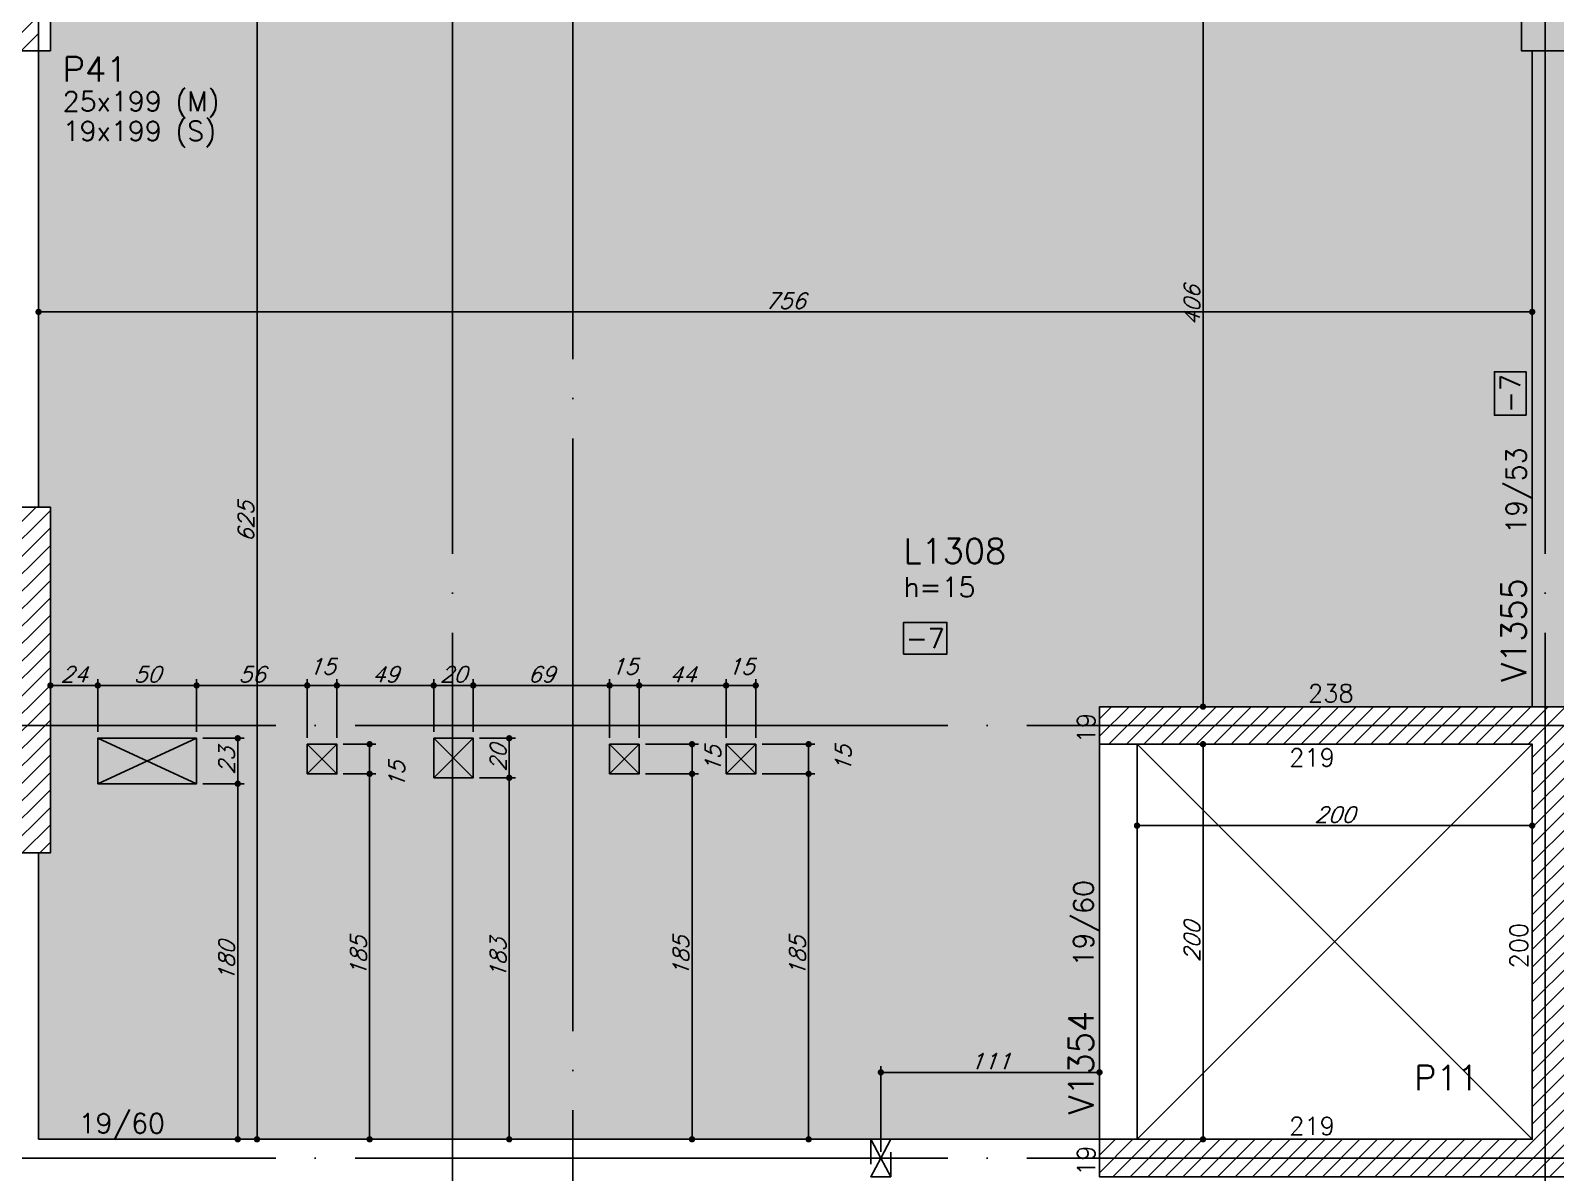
# Model space of a CAD drawing. Extents: x -5051 to 5519, y -2218 to 2282.
# Drawn here: x 1291 to 2063, y 648 to 1226 of the extents above; entities that cross this region are included whole.
import ezdxf
from ezdxf.enums import TextEntityAlignment as Align

# ---------------------------------------------------------------- set-up
doc = ezdxf.new("R2010")
doc.units = 0
doc.header["$LTSCALE"] = 50
doc.header["$MEASUREMENT"] = 0
doc.linetypes.add('EIXO', pattern=[6.8, 6, -0.4, 0, -0.4])
doc.linetypes.add('HIDDEN', pattern=[0.375, 0.25, -0.125])
doc.layers.get('0').update_dxf_attribs({"linetype": 'CONTINUOUS'})
doc.layers.get('DEFPOINTS').update_dxf_attribs({"linetype": 'CONTINUOUS'})
for name, color, linetype in [('F-COTAS', 106, 'CONTINUOUS'), ('F-COTAS-FUROS', 50, 'CONTINUOUS'), ('F-COTAS-FUROS VIGA', 50, 'CONTINUOUS'), ('F-EIXO', 12, 'EIXO'), ('F-FURO-PAREDE', 2, 'HIDDEN'), ('F-LAJES-DIM', 2, 'CONTINUOUS'), ('F-LAJES-NOME', 4, 'CONTINUOUS'), ('F-PILARES-DIM', 172, 'CONTINUOUS'), ('F-PILARES-HACH', 174, 'CONTINUOUS'), ('F-PILARES-M', 170, 'CONTINUOUS'), ('F-PILARES-NOME', 170, 'CONTINUOUS'), ('F-PILARES-S', 170, 'CONTINUOUS'), ('F-PILARES-V', 170, 'CONTINUOUS'), ('F-TEXTO', 6, 'CONTINUOUS'), ('F-VIGAS', 3, 'CONTINUOUS'), ('F-VIGAS-DIM', 2, 'CONTINUOUS'), ('F-VIGAS-NOME', 4, 'CONTINUOUS'), ('F-VÃO', 1, 'CONTINUOUS')]:
    doc.layers.add(name, color=color, linetype=linetype)
doc.layers.add('F-DESNIVEL-10', color=7, linetype='CONTINUOUS', true_color=0xd6a8cc)
doc.styles.add('CP-TEXT-INCL', font='simplex.shx', dxfattribs={"oblique": 20})
doc.styles.add('MCP', font='simplex.shx')
doc.styles.add('ROMANS', font='simplex.shx')
doc.styles.get("Standard").update_dxf_attribs({"font": 'simplex.shx'})
doc.dimstyles.new('CP-COTAS-50', dxfattribs={"dimscale": 0.64, "dimtxt": 12.5, "dimasz": 5, "dimexe": 5, "dimexo": 5, "dimgap": 2.5, "dimtad": 1, "dimdec": 1, "dimdsep": 46, "dimtxsty": 'CP-TEXT-INCL', "dimblk1": 'DOT', "dimblk2": 'DOT', "dimsah": 1, "dimcen": 9, "dimclrd": 256, "dimclre": 256, "dimclrt": 256, "dimadec": 0, "dimazin": 0, "dimtfac": 1, "dimtdec": 1, "dimtmove": 2, "dimatfit": 3, "dimldrblk": 'DOT', "dimfxl": 5, "dimtolj": 1, "dimarcsym": 0})

# ---------------------------------------------------------------- blocks, each defined once
blk = doc.blocks.new('*U3')
at = {"layer": 'F-EIXO'}
blk.add_line((0, 0), (7197, 0), dxfattribs=at)
at = {"layer": 'F-TEXTO', "style": 'ROMANS'}
blk.add_attdef('EIXO', text='', height=17.5, dxfattribs=at).set_placement((-28.2072, 0), align=Align.MIDDLE_CENTER)
blk = doc.blocks.new('*U5')
at = {"layer": 'F-EIXO'}
blk.add_line((0, 0), (0, -2506.87), dxfattribs=at)
at = {"layer": 'F-TEXTO', "style": 'ROMANS'}
blk.add_attdef('EIXO', text='', height=17.5, rotation=360, dxfattribs=at).set_placement((0, 28.21), align=Align.MIDDLE_CENTER)
blk = doc.blocks.new('*U216')
at = {"layer": 'F-EIXO'}
blk.add_line((0, 0), (0, -2395.78), dxfattribs=at)
at = {"layer": 'F-TEXTO', "style": 'ROMANS'}
blk.add_attdef('EIXO', text='', height=17.5, rotation=360, dxfattribs=at).set_placement((0, 28.21), align=Align.MIDDLE_CENTER)
blk = doc.blocks.new('*U217')
at = {"layer": 'F-EIXO'}
blk.add_line((0, 0), (0, -2408.39), dxfattribs=at)
at = {"layer": 'F-TEXTO', "style": 'ROMANS'}
blk.add_attdef('EIXO', text='', height=17.5, rotation=360, dxfattribs=at).set_placement((0, 28.21), align=Align.MIDDLE_CENTER)
blk = doc.blocks.new('_DOT')
at = {"color": 0, "linetype": 'ByBlock'}
blk.add_line((-0.5, 0), (-1, 0), dxfattribs=at)
at = {"color": 0, "linetype": 'ByBlock', "const_width": 0.5}
blk.add_lwpolyline([(-0.25, 0, 1), (0.25, 0, 1)], format="xyb", close=True, dxfattribs=at)
blk = doc.blocks.new('*D38')
at = {"layer": 'DEFPOINTS', "color": 0, "linetype": 'Continuous', "transparency": 16777216}
for p in [(1884.39, 864.5), (1884.39, 864.5), (1884.39, 664.5)]:
    blk.add_point(p, dxfattribs=at)
at = {"layer": 'F-COTAS', "linetype": 'Continuous', "lineweight": -2, "transparency": 16777216}
blk.add_line((1884.39, 667.7), (1884.39, 861.3), dxfattribs=at)
at = {"layer": 'F-COTAS', "linetype": 'Continuous', "lineweight": -2, "transparency": 16777216, "xscale": 3.2, "yscale": 3.2, "zscale": 3.2}
for p, rotation in [((1884.39, 864.5), 90), ((1884.39, 664.5), 270)]:
    blk.add_blockref('_DOT', p, dxfattribs=dict(at, rotation=rotation))
at = {"layer": 'F-COTAS', "linetype": 'Continuous', "transparency": 16777216, "insert": (1878.79, 764.5), "char_height": 8, "attachment_point": 5, "rotation": 90, "style": 'CP-TEXT-INCL'}
blk.add_mtext('\\A1;200', dxfattribs=at)
blk = doc.blocks.new('*D39')
at = {"layer": 'DEFPOINTS', "color": 0, "linetype": 'Continuous', "transparency": 16777216}
for p in [(1884.39, 1289.5), (1884.39, 1289.5), (1884.39, 883.5)]:
    blk.add_point(p, dxfattribs=at)
at = {"layer": 'F-COTAS', "linetype": 'Continuous', "lineweight": -2, "transparency": 16777216}
blk.add_line((1884.39, 886.7), (1884.39, 1286.3), dxfattribs=at)
at = {"layer": 'F-COTAS', "linetype": 'Continuous', "lineweight": -2, "transparency": 16777216, "xscale": 3.2, "yscale": 3.2, "zscale": 3.2}
for p, rotation in [((1884.39, 1289.5), 90), ((1884.39, 883.5), 270)]:
    blk.add_blockref('_DOT', p, dxfattribs=dict(at, rotation=rotation))
at = {"layer": 'F-COTAS', "linetype": 'Continuous', "transparency": 16777216, "insert": (1878.79, 1086.5), "char_height": 8, "attachment_point": 5, "rotation": 90, "style": 'CP-TEXT-INCL'}
blk.add_mtext('\\A1;406', dxfattribs=at)
blk = doc.blocks.new('*D49')
at = {"layer": 'DEFPOINTS', "color": 0, "linetype": 'Continuous', "transparency": 16777216}
for p in [(1405.59, 1289.5), (1405.59, 1289.5), (1405.59, 664.5)]:
    blk.add_point(p, dxfattribs=at)
at = {"layer": 'F-COTAS', "linetype": 'Continuous', "lineweight": -2, "transparency": 16777216}
blk.add_line((1405.59, 667.7), (1405.59, 1286.3), dxfattribs=at)
at = {"layer": 'F-COTAS', "linetype": 'Continuous', "lineweight": -2, "transparency": 16777216, "xscale": 3.2, "yscale": 3.2, "zscale": 3.2}
for p, rotation in [((1405.59, 1289.5), 90), ((1405.59, 664.5), 270)]:
    blk.add_blockref('_DOT', p, dxfattribs=dict(at, rotation=rotation))
at = {"layer": 'F-COTAS', "linetype": 'Continuous', "transparency": 16777216, "insert": (1399.99, 977), "char_height": 8, "attachment_point": 5, "rotation": 90, "style": 'CP-TEXT-INCL'}
blk.add_mtext('\\A1;625', dxfattribs=at)
blk = doc.blocks.new('*D156')
at = {"layer": 'DEFPOINTS', "color": 0, "linetype": 'Continuous', "transparency": 16777216}
for p in [(1295, 1083.32), (2051, 1083.32), (2051, 1083.32)]:
    blk.add_point(p, dxfattribs=at)
at = {"layer": 'F-COTAS', "linetype": 'Continuous', "lineweight": -2, "transparency": 16777216}
blk.add_line((1298.2, 1083.32), (2047.8, 1083.32), dxfattribs=at)
at = {"layer": 'F-COTAS', "linetype": 'Continuous', "lineweight": -2, "transparency": 16777216, "xscale": 3.2, "yscale": 3.2, "zscale": 3.2, "rotation": 180}
blk.add_blockref('_DOT', (1295, 1083.32), dxfattribs=at)
at = {"layer": 'F-COTAS', "linetype": 'Continuous', "lineweight": -2, "transparency": 16777216, "xscale": 3.2, "yscale": 3.2, "zscale": 3.2}
blk.add_blockref('_DOT', (2051, 1083.32), dxfattribs=at)
at = {"layer": 'F-COTAS', "linetype": 'Continuous', "transparency": 16777216, "insert": (1673, 1088.92), "char_height": 8, "attachment_point": 5, "style": 'CP-TEXT-INCL'}
blk.add_mtext('\\A1;756', dxfattribs=at)
blk = doc.blocks.new('*U10')
at = {"layer": 'F-LAJES-DIM', "color": 1}
blk.add_lwpolyline([(0, 0), (22, 0), (22, 16), (0, 16)], close=True, dxfattribs=at)
at = {"layer": 'F-LAJES-DIM', "style": 'MCP'}
blk.add_attdef('DIM', text='', height=10, dxfattribs=at).set_placement((11, 8), align=Align.MIDDLE_CENTER)
blk = doc.blocks.new('*U13')
at = {"layer": 'F-VIGAS-DIM', "color": 1}
blk.add_lwpolyline([(0, 0), (22, 0), (22, 16), (0, 16)], close=True, dxfattribs=at)
at = {"layer": 'F-VIGAS-DIM', "style": 'MCP'}
blk.add_attdef('DIM', text='', height=10, dxfattribs=at).set_placement((11, 8), align=Align.MIDDLE_CENTER)
blk = doc.blocks.new('*U289')
at = {"layer": 'F-VÃO'}
for p, q in [((0, 0), (50, 23)), ((0, 23), (50, 0))]:
    blk.add_line(p, q, dxfattribs=at)
at = {"layer": 'F-VÃO', "color": 3}
blk.add_lwpolyline([(0, 0), (50, 0), (50, 23), (0, 23)], close=True, dxfattribs=at)
blk = doc.blocks.new('*U292')
at = {"layer": 'F-VÃO'}
for p, q in [((0, 0), (20, 20)), ((0, 20), (20, 0))]:
    blk.add_line(p, q, dxfattribs=at)
at = {"layer": 'F-VÃO', "color": 3}
blk.add_lwpolyline([(0, 0), (20, 0), (20, 20), (0, 20)], close=True, dxfattribs=at)
blk = doc.blocks.new('*U295')
at = {"layer": 'F-VÃO'}
for p, q in [((0, 0), (15, 15)), ((0, 15), (15, 0))]:
    blk.add_line(p, q, dxfattribs=at)
at = {"layer": 'F-VÃO', "color": 3}
blk.add_lwpolyline([(0, 0), (15, 0), (15, 15), (0, 15)], close=True, dxfattribs=at)
blk = doc.blocks.new('*D333')
at = {"layer": 'DEFPOINTS', "color": 0, "linetype": 'Continuous', "transparency": 16777216}
for p in [(1851, 823.28), (2051, 823.28), (2051, 823.28)]:
    blk.add_point(p, dxfattribs=at)
at = {"layer": 'F-COTAS', "linetype": 'Continuous', "lineweight": -2, "transparency": 16777216}
blk.add_line((1854.2, 823.28), (2047.8, 823.28), dxfattribs=at)
at = {"layer": 'F-COTAS', "linetype": 'Continuous', "lineweight": -2, "transparency": 16777216, "xscale": 3.2, "yscale": 3.2, "zscale": 3.2, "rotation": 180}
blk.add_blockref('_DOT', (1851, 823.28), dxfattribs=at)
at = {"layer": 'F-COTAS', "linetype": 'Continuous', "lineweight": -2, "transparency": 16777216, "xscale": 3.2, "yscale": 3.2, "zscale": 3.2}
blk.add_blockref('_DOT', (2051, 823.28), dxfattribs=at)
at = {"layer": 'F-COTAS', "linetype": 'Continuous', "transparency": 16777216, "insert": (1951, 828.88), "char_height": 8, "attachment_point": 5, "style": 'CP-TEXT-INCL'}
blk.add_mtext('\\A1;200', dxfattribs=at)
blk = doc.blocks.new('*D334')
at = {"layer": 'DEFPOINTS', "color": 0, "linetype": 'Continuous', "transparency": 16777216}
for p in [(1658, 849.5), (1666.5, 664.5), (1684.77, 664.5)]:
    blk.add_point(p, dxfattribs=at)
at = {"layer": 'F-COTAS-FUROS', "linetype": 'Continuous', "lineweight": -2, "transparency": 16777216}
for p, q in [((1661.2, 849.5), (1687.97, 849.5)), ((1684.77, 846.3), (1684.77, 667.7)), ((1669.7, 664.5), (1687.97, 664.5))]:
    blk.add_line(p, q, dxfattribs=at)
at = {"layer": 'F-COTAS-FUROS', "linetype": 'Continuous', "lineweight": -2, "transparency": 16777216, "xscale": 3.2, "yscale": 3.2, "zscale": 3.2}
for p, rotation in [((1684.77, 849.5), 90), ((1684.77, 664.5), 270)]:
    blk.add_blockref('_DOT', p, dxfattribs=dict(at, rotation=rotation))
at = {"layer": 'F-COTAS-FUROS', "linetype": 'Continuous', "transparency": 16777216, "insert": (1679.17, 757), "char_height": 8, "attachment_point": 5, "rotation": 90, "style": 'CP-TEXT-INCL'}
blk.add_mtext('\\A1;185', dxfattribs=at)
blk = doc.blocks.new('*D335')
at = {"layer": 'DEFPOINTS', "color": 0, "linetype": 'Continuous', "transparency": 16777216}
for p in [(1658, 864.5), (1684.77, 864.5), (1658, 849.5)]:
    blk.add_point(p, dxfattribs=at)
at = {"layer": 'F-COTAS-FUROS', "linetype": 'Continuous', "lineweight": -2, "transparency": 16777216}
for p, q in [((1661.2, 864.5), (1687.97, 864.5)), ((1684.77, 852.7), (1684.77, 861.3)), ((1661.2, 849.5), (1687.97, 849.5))]:
    blk.add_line(p, q, dxfattribs=at)
at = {"layer": 'F-COTAS-FUROS', "linetype": 'Continuous', "lineweight": -2, "transparency": 16777216, "xscale": 3.2, "yscale": 3.2, "zscale": 3.2}
for p, rotation in [((1684.77, 864.5), 90), ((1684.77, 849.5), 270)]:
    blk.add_blockref('_DOT', p, dxfattribs=dict(at, rotation=rotation))
at = {"layer": 'F-COTAS-FUROS', "linetype": 'Continuous', "transparency": 16777216, "insert": (1702.37, 857), "char_height": 8, "attachment_point": 5, "rotation": 90, "style": 'CP-TEXT-INCL'}
blk.add_mtext('\\A1;15', dxfattribs=at)
blk = doc.blocks.new('*D336')
at = {"layer": 'DEFPOINTS', "color": 0, "linetype": 'Continuous', "transparency": 16777216}
for p in [(1599, 849.5), (1607.5, 664.5), (1625.77, 664.5)]:
    blk.add_point(p, dxfattribs=at)
at = {"layer": 'F-COTAS-FUROS', "linetype": 'Continuous', "lineweight": -2, "transparency": 16777216}
for p, q in [((1602.2, 849.5), (1628.97, 849.5)), ((1625.77, 846.3), (1625.77, 667.7)), ((1610.7, 664.5), (1628.97, 664.5))]:
    blk.add_line(p, q, dxfattribs=at)
at = {"layer": 'F-COTAS-FUROS', "linetype": 'Continuous', "lineweight": -2, "transparency": 16777216, "xscale": 3.2, "yscale": 3.2, "zscale": 3.2}
for p, rotation in [((1625.77, 849.5), 90), ((1625.77, 664.5), 270)]:
    blk.add_blockref('_DOT', p, dxfattribs=dict(at, rotation=rotation))
at = {"layer": 'F-COTAS-FUROS', "linetype": 'Continuous', "transparency": 16777216, "insert": (1620.17, 757), "char_height": 8, "attachment_point": 5, "rotation": 90, "style": 'CP-TEXT-INCL'}
blk.add_mtext('\\A1;185', dxfattribs=at)
blk = doc.blocks.new('*D337')
at = {"layer": 'DEFPOINTS', "color": 0, "linetype": 'Continuous', "transparency": 16777216}
for p in [(1599, 864.5), (1625.77, 864.5), (1599, 849.5)]:
    blk.add_point(p, dxfattribs=at)
at = {"layer": 'F-COTAS-FUROS', "linetype": 'Continuous', "lineweight": -2, "transparency": 16777216}
for p, q in [((1602.2, 864.5), (1628.97, 864.5)), ((1625.77, 852.7), (1625.77, 861.3)), ((1602.2, 849.5), (1628.97, 849.5))]:
    blk.add_line(p, q, dxfattribs=at)
at = {"layer": 'F-COTAS-FUROS', "linetype": 'Continuous', "lineweight": -2, "transparency": 16777216, "xscale": 3.2, "yscale": 3.2, "zscale": 3.2}
for p, rotation in [((1625.77, 864.5), 90), ((1625.77, 849.5), 270)]:
    blk.add_blockref('_DOT', p, dxfattribs=dict(at, rotation=rotation))
at = {"layer": 'F-COTAS-FUROS', "linetype": 'Continuous', "transparency": 16777216, "insert": (1636.42, 856.79), "char_height": 8, "attachment_point": 5, "rotation": 90, "style": 'CP-TEXT-INCL'}
blk.add_mtext('\\A1;15', dxfattribs=at)
blk = doc.blocks.new('*D338')
at = {"layer": 'DEFPOINTS', "color": 0, "linetype": 'Continuous', "transparency": 16777216}
for p in [(1515, 867.5), (1515, 847.5), (1533.23, 847.5)]:
    blk.add_point(p, dxfattribs=at)
at = {"layer": 'F-COTAS-FUROS', "linetype": 'Continuous', "lineweight": -2, "transparency": 16777216}
for p, q in [((1518.2, 867.5), (1536.43, 867.5)), ((1533.23, 864.3), (1533.23, 850.7)), ((1518.2, 847.5), (1536.43, 847.5))]:
    blk.add_line(p, q, dxfattribs=at)
at = {"layer": 'F-COTAS-FUROS', "linetype": 'Continuous', "lineweight": -2, "transparency": 16777216, "xscale": 3.2, "yscale": 3.2, "zscale": 3.2}
for p, rotation in [((1533.23, 867.5), 90), ((1533.23, 847.5), 270)]:
    blk.add_blockref('_DOT', p, dxfattribs=dict(at, rotation=rotation))
at = {"layer": 'F-COTAS-FUROS', "linetype": 'Continuous', "transparency": 16777216, "insert": (1527.63, 857.5), "char_height": 8, "attachment_point": 5, "rotation": 90, "style": 'CP-TEXT-INCL'}
blk.add_mtext('\\A1;20', dxfattribs=at)
blk = doc.blocks.new('*D339')
at = {"layer": 'DEFPOINTS', "color": 0, "linetype": 'Continuous', "transparency": 16777216}
for p in [(1515, 847.5), (1515, 664.5), (1533.23, 664.5)]:
    blk.add_point(p, dxfattribs=at)
at = {"layer": 'F-COTAS-FUROS', "linetype": 'Continuous', "lineweight": -2, "transparency": 16777216}
for p, q in [((1518.2, 847.5), (1536.43, 847.5)), ((1533.23, 844.3), (1533.23, 667.7)), ((1518.2, 664.5), (1536.43, 664.5))]:
    blk.add_line(p, q, dxfattribs=at)
at = {"layer": 'F-COTAS-FUROS', "linetype": 'Continuous', "lineweight": -2, "transparency": 16777216, "xscale": 3.2, "yscale": 3.2, "zscale": 3.2}
for p, rotation in [((1533.23, 847.5), 90), ((1533.23, 664.5), 270)]:
    blk.add_blockref('_DOT', p, dxfattribs=dict(at, rotation=rotation))
at = {"layer": 'F-COTAS-FUROS', "linetype": 'Continuous', "transparency": 16777216, "insert": (1527.63, 756), "char_height": 8, "attachment_point": 5, "rotation": 90, "style": 'CP-TEXT-INCL'}
blk.add_mtext('\\A1;183', dxfattribs=at)
blk = doc.blocks.new('*D340')
at = {"layer": 'DEFPOINTS', "color": 0, "linetype": 'Continuous', "transparency": 16777216}
for p in [(1446, 864.5), (1446, 849.5), (1462.57, 849.5)]:
    blk.add_point(p, dxfattribs=at)
at = {"layer": 'F-COTAS-FUROS', "linetype": 'Continuous', "lineweight": -2, "transparency": 16777216}
for p, q in [((1449.2, 864.5), (1465.77, 864.5)), ((1462.57, 861.3), (1462.57, 852.7)), ((1449.2, 849.5), (1465.77, 849.5))]:
    blk.add_line(p, q, dxfattribs=at)
at = {"layer": 'F-COTAS-FUROS', "linetype": 'Continuous', "lineweight": -2, "transparency": 16777216, "xscale": 3.2, "yscale": 3.2, "zscale": 3.2}
for p, rotation in [((1462.57, 864.5), 90), ((1462.57, 849.5), 270)]:
    blk.add_blockref('_DOT', p, dxfattribs=dict(at, rotation=rotation))
at = {"layer": 'F-COTAS-FUROS', "linetype": 'Continuous', "transparency": 16777216, "insert": (1476.33, 848.92), "char_height": 8, "attachment_point": 5, "rotation": 90, "style": 'CP-TEXT-INCL'}
blk.add_mtext('\\A1;15', dxfattribs=at)
blk = doc.blocks.new('*D341')
at = {"layer": 'DEFPOINTS', "color": 0, "linetype": 'Continuous', "transparency": 16777216}
for p in [(1446, 849.5), (1446, 664.5), (1462.57, 664.5)]:
    blk.add_point(p, dxfattribs=at)
at = {"layer": 'F-COTAS-FUROS', "linetype": 'Continuous', "lineweight": -2, "transparency": 16777216}
for p, q in [((1449.2, 849.5), (1465.77, 849.5)), ((1462.57, 846.3), (1462.57, 667.7)), ((1449.2, 664.5), (1465.77, 664.5))]:
    blk.add_line(p, q, dxfattribs=at)
at = {"layer": 'F-COTAS-FUROS', "linetype": 'Continuous', "lineweight": -2, "transparency": 16777216, "xscale": 3.2, "yscale": 3.2, "zscale": 3.2}
for p, rotation in [((1462.57, 849.5), 90), ((1462.57, 664.5), 270)]:
    blk.add_blockref('_DOT', p, dxfattribs=dict(at, rotation=rotation))
at = {"layer": 'F-COTAS-FUROS', "linetype": 'Continuous', "transparency": 16777216, "insert": (1456.97, 757), "char_height": 8, "attachment_point": 5, "rotation": 90, "style": 'CP-TEXT-INCL'}
blk.add_mtext('\\A1;185', dxfattribs=at)
blk = doc.blocks.new('*D342')
at = {"layer": 'DEFPOINTS', "color": 0, "linetype": 'Continuous', "transparency": 16777216}
for p in [(1375, 867.5), (1375, 844.5), (1395.84, 844.5)]:
    blk.add_point(p, dxfattribs=at)
at = {"layer": 'F-COTAS-FUROS', "linetype": 'Continuous', "lineweight": -2, "transparency": 16777216}
for p, q in [((1378.2, 867.5), (1399.04, 867.5)), ((1395.84, 864.3), (1395.84, 847.7)), ((1378.2, 844.5), (1399.04, 844.5))]:
    blk.add_line(p, q, dxfattribs=at)
at = {"layer": 'F-COTAS-FUROS', "linetype": 'Continuous', "lineweight": -2, "transparency": 16777216, "xscale": 3.2, "yscale": 3.2, "zscale": 3.2}
for p, rotation in [((1395.84, 867.5), 90), ((1395.84, 844.5), 270)]:
    blk.add_blockref('_DOT', p, dxfattribs=dict(at, rotation=rotation))
at = {"layer": 'F-COTAS-FUROS', "linetype": 'Continuous', "transparency": 16777216, "insert": (1390.24, 856), "char_height": 8, "attachment_point": 5, "rotation": 90, "style": 'CP-TEXT-INCL'}
blk.add_mtext('\\A1;23', dxfattribs=at)
blk = doc.blocks.new('*D343')
at = {"layer": 'DEFPOINTS', "color": 0, "linetype": 'Continuous', "transparency": 16777216}
for p in [(1375, 844.5), (1375, 664.5), (1395.84, 664.5)]:
    blk.add_point(p, dxfattribs=at)
at = {"layer": 'F-COTAS-FUROS', "linetype": 'Continuous', "lineweight": -2, "transparency": 16777216}
for p, q in [((1378.2, 844.5), (1399.04, 844.5)), ((1395.84, 841.3), (1395.84, 667.7)), ((1378.2, 664.5), (1399.04, 664.5))]:
    blk.add_line(p, q, dxfattribs=at)
at = {"layer": 'F-COTAS-FUROS', "linetype": 'Continuous', "lineweight": -2, "transparency": 16777216, "xscale": 3.2, "yscale": 3.2, "zscale": 3.2}
for p, rotation in [((1395.84, 844.5), 90), ((1395.84, 664.5), 270)]:
    blk.add_blockref('_DOT', p, dxfattribs=dict(at, rotation=rotation))
at = {"layer": 'F-COTAS-FUROS', "linetype": 'Continuous', "transparency": 16777216, "insert": (1390.24, 754.5), "char_height": 8, "attachment_point": 5, "rotation": 90, "style": 'CP-TEXT-INCL'}
blk.add_mtext('\\A1;180', dxfattribs=at)
blk = doc.blocks.new('*D344')
at = {"layer": 'DEFPOINTS', "color": 0, "linetype": 'Continuous', "transparency": 16777216}
for p in [(1325, 894.23), (1301, 878.68), (1325, 867.5)]:
    blk.add_point(p, dxfattribs=at)
at = {"layer": 'F-COTAS-FUROS', "linetype": 'Continuous', "lineweight": -2, "transparency": 16777216}
for p, q in [((1301, 881.88), (1301, 897.43)), ((1325, 870.7), (1325, 897.43)), ((1304.2, 894.23), (1321.8, 894.23))]:
    blk.add_line(p, q, dxfattribs=at)
at = {"layer": 'F-COTAS-FUROS', "linetype": 'Continuous', "lineweight": -2, "transparency": 16777216, "xscale": 3.2, "yscale": 3.2, "zscale": 3.2, "rotation": 180}
blk.add_blockref('_DOT', (1301, 894.23), dxfattribs=at)
at = {"layer": 'F-COTAS-FUROS', "linetype": 'Continuous', "lineweight": -2, "transparency": 16777216, "xscale": 3.2, "yscale": 3.2, "zscale": 3.2}
blk.add_blockref('_DOT', (1325, 894.23), dxfattribs=at)
at = {"layer": 'F-COTAS-FUROS', "linetype": 'Continuous', "transparency": 16777216, "insert": (1313, 899.83), "char_height": 8, "attachment_point": 5, "style": 'CP-TEXT-INCL'}
blk.add_mtext('\\A1;24', dxfattribs=at)
blk = doc.blocks.new('*D345')
at = {"layer": 'DEFPOINTS', "color": 0, "linetype": 'Continuous', "transparency": 16777216}
for p in [(1375, 894.23), (1325, 867.5), (1375, 867.5)]:
    blk.add_point(p, dxfattribs=at)
at = {"layer": 'F-COTAS-FUROS', "linetype": 'Continuous', "lineweight": -2, "transparency": 16777216}
for p, q in [((1325, 870.7), (1325, 897.43)), ((1375, 870.7), (1375, 897.43)), ((1328.2, 894.23), (1371.8, 894.23))]:
    blk.add_line(p, q, dxfattribs=at)
at = {"layer": 'F-COTAS-FUROS', "linetype": 'Continuous', "lineweight": -2, "transparency": 16777216, "xscale": 3.2, "yscale": 3.2, "zscale": 3.2, "rotation": 180}
blk.add_blockref('_DOT', (1325, 894.23), dxfattribs=at)
at = {"layer": 'F-COTAS-FUROS', "linetype": 'Continuous', "lineweight": -2, "transparency": 16777216, "xscale": 3.2, "yscale": 3.2, "zscale": 3.2}
blk.add_blockref('_DOT', (1375, 894.23), dxfattribs=at)
at = {"layer": 'F-COTAS-FUROS', "linetype": 'Continuous', "transparency": 16777216, "insert": (1350, 899.83), "char_height": 8, "attachment_point": 5, "style": 'CP-TEXT-INCL'}
blk.add_mtext('\\A1;50', dxfattribs=at)
blk = doc.blocks.new('*D346')
at = {"layer": 'DEFPOINTS', "color": 0, "linetype": 'Continuous', "transparency": 16777216}
for p in [(1431, 894.23), (1375, 867.5), (1431, 864.5)]:
    blk.add_point(p, dxfattribs=at)
at = {"layer": 'F-COTAS-FUROS', "linetype": 'Continuous', "lineweight": -2, "transparency": 16777216}
for p, q in [((1375, 870.7), (1375, 897.43)), ((1431, 867.7), (1431, 897.43)), ((1378.2, 894.23), (1427.8, 894.23))]:
    blk.add_line(p, q, dxfattribs=at)
at = {"layer": 'F-COTAS-FUROS', "linetype": 'Continuous', "lineweight": -2, "transparency": 16777216, "xscale": 3.2, "yscale": 3.2, "zscale": 3.2, "rotation": 180}
blk.add_blockref('_DOT', (1375, 894.23), dxfattribs=at)
at = {"layer": 'F-COTAS-FUROS', "linetype": 'Continuous', "lineweight": -2, "transparency": 16777216, "xscale": 3.2, "yscale": 3.2, "zscale": 3.2}
blk.add_blockref('_DOT', (1431, 894.23), dxfattribs=at)
at = {"layer": 'F-COTAS-FUROS', "linetype": 'Continuous', "transparency": 16777216, "insert": (1403, 899.83), "char_height": 8, "attachment_point": 5, "style": 'CP-TEXT-INCL'}
blk.add_mtext('\\A1;56', dxfattribs=at)
blk = doc.blocks.new('*D347')
at = {"layer": 'DEFPOINTS', "color": 0, "linetype": 'Continuous', "transparency": 16777216}
for p in [(1446, 894.23), (1431, 864.5), (1446, 864.5)]:
    blk.add_point(p, dxfattribs=at)
at = {"layer": 'F-COTAS-FUROS', "linetype": 'Continuous', "lineweight": -2, "transparency": 16777216}
for p, q in [((1431, 867.7), (1431, 897.43)), ((1446, 867.7), (1446, 897.43)), ((1434.2, 894.23), (1442.8, 894.23))]:
    blk.add_line(p, q, dxfattribs=at)
at = {"layer": 'F-COTAS-FUROS', "linetype": 'Continuous', "lineweight": -2, "transparency": 16777216, "xscale": 3.2, "yscale": 3.2, "zscale": 3.2, "rotation": 180}
blk.add_blockref('_DOT', (1431, 894.23), dxfattribs=at)
at = {"layer": 'F-COTAS-FUROS', "linetype": 'Continuous', "lineweight": -2, "transparency": 16777216, "xscale": 3.2, "yscale": 3.2, "zscale": 3.2}
blk.add_blockref('_DOT', (1446, 894.23), dxfattribs=at)
at = {"layer": 'F-COTAS-FUROS', "linetype": 'Continuous', "transparency": 16777216, "insert": (1438.5, 903.83), "char_height": 8, "attachment_point": 5, "style": 'CP-TEXT-INCL'}
blk.add_mtext('\\A1;15', dxfattribs=at)
blk = doc.blocks.new('*D348')
at = {"layer": 'DEFPOINTS', "color": 0, "linetype": 'Continuous', "transparency": 16777216}
for p in [(1495, 894.23), (1446, 864.5), (1495, 867.5)]:
    blk.add_point(p, dxfattribs=at)
at = {"layer": 'F-COTAS-FUROS', "linetype": 'Continuous', "lineweight": -2, "transparency": 16777216}
for p, q in [((1446, 867.7), (1446, 897.43)), ((1495, 870.7), (1495, 897.43)), ((1449.2, 894.23), (1491.8, 894.23))]:
    blk.add_line(p, q, dxfattribs=at)
at = {"layer": 'F-COTAS-FUROS', "linetype": 'Continuous', "lineweight": -2, "transparency": 16777216, "xscale": 3.2, "yscale": 3.2, "zscale": 3.2, "rotation": 180}
blk.add_blockref('_DOT', (1446, 894.23), dxfattribs=at)
at = {"layer": 'F-COTAS-FUROS', "linetype": 'Continuous', "lineweight": -2, "transparency": 16777216, "xscale": 3.2, "yscale": 3.2, "zscale": 3.2}
blk.add_blockref('_DOT', (1495, 894.23), dxfattribs=at)
at = {"layer": 'F-COTAS-FUROS', "linetype": 'Continuous', "transparency": 16777216, "insert": (1470.5, 899.83), "char_height": 8, "attachment_point": 5, "style": 'CP-TEXT-INCL'}
blk.add_mtext('\\A1;49', dxfattribs=at)
blk = doc.blocks.new('*D349')
at = {"layer": 'DEFPOINTS', "color": 0, "linetype": 'Continuous', "transparency": 16777216}
for p in [(1515, 894.23), (1495, 867.5), (1515, 867.5)]:
    blk.add_point(p, dxfattribs=at)
at = {"layer": 'F-COTAS-FUROS', "linetype": 'Continuous', "lineweight": -2, "transparency": 16777216}
for p, q in [((1495, 870.7), (1495, 897.43)), ((1515, 870.7), (1515, 897.43)), ((1498.2, 894.23), (1511.8, 894.23))]:
    blk.add_line(p, q, dxfattribs=at)
at = {"layer": 'F-COTAS-FUROS', "linetype": 'Continuous', "lineweight": -2, "transparency": 16777216, "xscale": 3.2, "yscale": 3.2, "zscale": 3.2, "rotation": 180}
blk.add_blockref('_DOT', (1495, 894.23), dxfattribs=at)
at = {"layer": 'F-COTAS-FUROS', "linetype": 'Continuous', "lineweight": -2, "transparency": 16777216, "xscale": 3.2, "yscale": 3.2, "zscale": 3.2}
blk.add_blockref('_DOT', (1515, 894.23), dxfattribs=at)
at = {"layer": 'F-COTAS-FUROS', "linetype": 'Continuous', "transparency": 16777216, "insert": (1505, 899.83), "char_height": 8, "attachment_point": 5, "style": 'CP-TEXT-INCL'}
blk.add_mtext('\\A1;20', dxfattribs=at)
blk = doc.blocks.new('*D350')
at = {"layer": 'DEFPOINTS', "color": 0, "linetype": 'Continuous', "transparency": 16777216}
for p in [(1584, 894.23), (1515, 867.5), (1584, 864.5)]:
    blk.add_point(p, dxfattribs=at)
at = {"layer": 'F-COTAS-FUROS', "linetype": 'Continuous', "lineweight": -2, "transparency": 16777216}
for p, q in [((1515, 870.7), (1515, 897.43)), ((1584, 867.7), (1584, 897.43)), ((1518.2, 894.23), (1580.8, 894.23))]:
    blk.add_line(p, q, dxfattribs=at)
at = {"layer": 'F-COTAS-FUROS', "linetype": 'Continuous', "lineweight": -2, "transparency": 16777216, "xscale": 3.2, "yscale": 3.2, "zscale": 3.2, "rotation": 180}
blk.add_blockref('_DOT', (1515, 894.23), dxfattribs=at)
at = {"layer": 'F-COTAS-FUROS', "linetype": 'Continuous', "lineweight": -2, "transparency": 16777216, "xscale": 3.2, "yscale": 3.2, "zscale": 3.2}
blk.add_blockref('_DOT', (1584, 894.23), dxfattribs=at)
at = {"layer": 'F-COTAS-FUROS', "linetype": 'Continuous', "transparency": 16777216, "insert": (1549.5, 899.83), "char_height": 8, "attachment_point": 5, "style": 'CP-TEXT-INCL'}
blk.add_mtext('\\A1;69', dxfattribs=at)
blk = doc.blocks.new('*D351')
at = {"layer": 'DEFPOINTS', "color": 0, "linetype": 'Continuous', "transparency": 16777216}
for p in [(1599, 894.23), (1584, 864.5), (1599, 864.5)]:
    blk.add_point(p, dxfattribs=at)
at = {"layer": 'F-COTAS-FUROS', "linetype": 'Continuous', "lineweight": -2, "transparency": 16777216}
for p, q in [((1584, 867.7), (1584, 897.43)), ((1599, 867.7), (1599, 897.43)), ((1587.2, 894.23), (1595.8, 894.23))]:
    blk.add_line(p, q, dxfattribs=at)
at = {"layer": 'F-COTAS-FUROS', "linetype": 'Continuous', "lineweight": -2, "transparency": 16777216, "xscale": 3.2, "yscale": 3.2, "zscale": 3.2, "rotation": 180}
blk.add_blockref('_DOT', (1584, 894.23), dxfattribs=at)
at = {"layer": 'F-COTAS-FUROS', "linetype": 'Continuous', "lineweight": -2, "transparency": 16777216, "xscale": 3.2, "yscale": 3.2, "zscale": 3.2}
blk.add_blockref('_DOT', (1599, 894.23), dxfattribs=at)
at = {"layer": 'F-COTAS-FUROS', "linetype": 'Continuous', "transparency": 16777216, "insert": (1591.5, 903.83), "char_height": 8, "attachment_point": 5, "style": 'CP-TEXT-INCL'}
blk.add_mtext('\\A1;15', dxfattribs=at)
blk = doc.blocks.new('*D352')
at = {"layer": 'DEFPOINTS', "color": 0, "linetype": 'Continuous', "transparency": 16777216}
for p in [(1643, 894.23), (1599, 864.5), (1643, 864.5)]:
    blk.add_point(p, dxfattribs=at)
at = {"layer": 'F-COTAS-FUROS', "linetype": 'Continuous', "lineweight": -2, "transparency": 16777216}
for p, q in [((1599, 867.7), (1599, 897.43)), ((1643, 867.7), (1643, 897.43)), ((1602.2, 894.23), (1639.8, 894.23))]:
    blk.add_line(p, q, dxfattribs=at)
at = {"layer": 'F-COTAS-FUROS', "linetype": 'Continuous', "lineweight": -2, "transparency": 16777216, "xscale": 3.2, "yscale": 3.2, "zscale": 3.2, "rotation": 180}
blk.add_blockref('_DOT', (1599, 894.23), dxfattribs=at)
at = {"layer": 'F-COTAS-FUROS', "linetype": 'Continuous', "lineweight": -2, "transparency": 16777216, "xscale": 3.2, "yscale": 3.2, "zscale": 3.2}
blk.add_blockref('_DOT', (1643, 894.23), dxfattribs=at)
at = {"layer": 'F-COTAS-FUROS', "linetype": 'Continuous', "transparency": 16777216, "insert": (1621, 899.83), "char_height": 8, "attachment_point": 5, "style": 'CP-TEXT-INCL'}
blk.add_mtext('\\A1;44', dxfattribs=at)
blk = doc.blocks.new('*D353')
at = {"layer": 'DEFPOINTS', "color": 0, "linetype": 'Continuous', "transparency": 16777216}
for p in [(1658, 894.23), (1643, 864.5), (1658, 864.5)]:
    blk.add_point(p, dxfattribs=at)
at = {"layer": 'F-COTAS-FUROS', "linetype": 'Continuous', "lineweight": -2, "transparency": 16777216}
for p, q in [((1643, 867.7), (1643, 897.43)), ((1658, 867.7), (1658, 897.43)), ((1646.2, 894.23), (1654.8, 894.23))]:
    blk.add_line(p, q, dxfattribs=at)
at = {"layer": 'F-COTAS-FUROS', "linetype": 'Continuous', "lineweight": -2, "transparency": 16777216, "xscale": 3.2, "yscale": 3.2, "zscale": 3.2, "rotation": 180}
blk.add_blockref('_DOT', (1643, 894.23), dxfattribs=at)
at = {"layer": 'F-COTAS-FUROS', "linetype": 'Continuous', "lineweight": -2, "transparency": 16777216, "xscale": 3.2, "yscale": 3.2, "zscale": 3.2}
blk.add_blockref('_DOT', (1658, 894.23), dxfattribs=at)
at = {"layer": 'F-COTAS-FUROS', "linetype": 'Continuous', "transparency": 16777216, "insert": (1650.5, 903.83), "char_height": 8, "attachment_point": 5, "style": 'CP-TEXT-INCL'}
blk.add_mtext('\\A1;15', dxfattribs=at)
blk = doc.blocks.new('*D400')
at = {"layer": 'DEFPOINTS', "color": 0, "linetype": 'Continuous', "transparency": 16777216}
for p in [(1832, 698.76), (1832, 698.4), (1721.33, 655)]:
    blk.add_point(p, dxfattribs=at)
at = {"layer": 'F-COTAS-FUROS VIGA', "linetype": 'Continuous', "lineweight": -2, "transparency": 16777216}
for p, q in [((1721.33, 658.2), (1721.33, 701.6)), ((1724.53, 698.4), (1828.8, 698.4)), ((1832, 695.56), (1832, 695.2))]:
    blk.add_line(p, q, dxfattribs=at)
at = {"layer": 'F-COTAS-FUROS VIGA', "linetype": 'Continuous', "lineweight": -2, "transparency": 16777216, "xscale": 3.2, "yscale": 3.2, "zscale": 3.2, "rotation": 180}
blk.add_blockref('_DOT', (1721.33, 698.4), dxfattribs=at)
at = {"layer": 'F-COTAS-FUROS VIGA', "linetype": 'Continuous', "lineweight": -2, "transparency": 16777216, "xscale": 3.2, "yscale": 3.2, "zscale": 3.2}
blk.add_blockref('_DOT', (1832, 698.4), dxfattribs=at)
at = {"layer": 'F-COTAS-FUROS VIGA', "linetype": 'Continuous', "transparency": 16777216, "insert": (1776.67, 704), "char_height": 8, "attachment_point": 5, "style": 'CP-TEXT-INCL'}
blk.add_mtext('\\A1;111', dxfattribs=at)

msp = doc.modelspace()

# ---------------------------------------------------------------- hatches: boundary and pattern name
at = {"layer": 'F-DESNIVEL-10', "linetype": 'Continuous'}
h = msp.add_hatch(color=256, dxfattribs=at)
h.dxf.hatch_style = 1
h.paths.add_polyline_path([(2075.5, 1414.5), (2045.5, 1414.5), (2045.5, 1390), (2070, 1390), (2070, 1291), (2045.5, 1291), (2045.5, 1215.5), (2075.5, 1215.5)])
at = {"layer": 'F-PILARES-HACH', "linetype": 'Continuous'}
h = msp.add_hatch(dxfattribs=at)
h.set_pattern_fill('ANSI31', color=256, scale=50, style=0)
h.paths.add_polyline_path([(1276, 1215.5), (1295, 1215.5), (1295, 1414.5), (1276, 1414.5)], flags=16)
h = msp.add_hatch(dxfattribs=at)
h.set_pattern_fill('ANSI31', color=256, scale=50, style=0)
h.paths.add_polyline_path([(1276, 809.5), (1301, 809.5), (1301, 984.5), (1276, 984.5)], flags=16)
h = msp.add_hatch(dxfattribs=at)
h.set_pattern_fill('ANSI31', color=256, scale=50, style=0)
h.paths.add_polyline_path([(2070, 645.5), (2070, 883.5), (1832, 883.5), (1832, 864.5), (2051, 864.5), (2051, 664.5), (1832, 664.5), (1832, 645.5)], flags=16)

# ---------------------------------------------------------------- linework, layer by layer
at = {"layer": 'F-DESNIVEL-10', "linetype": 'Continuous'}
msp.add_lwpolyline([(2075.5, 1414.5), (2045.5, 1414.5), (2045.5, 1390), (2070, 1390), (2070, 1291), (2045.5, 1291), (2045.5, 1215.5), (2075.5, 1215.5)], close=True, dxfattribs=at)
at = {"layer": 'F-DESNIVEL-10'}
for points in [[(1301, 1215.5), (1832, 883.5), (2045.5, 1289.5)], [(1301, 1215.5), (2045.5, 1289.5), (1301, 1215.5)], [(1301, 1215.5), (2045.5, 1289.5), (1301, 1289.5)], [(1301, 1215.5), (1301, 1289.5), (1301, 1215.5)], [(2045.5, 1215.5), (2045.5, 1289.5), (1832, 883.5)], [(1301, 1215.5), (1295, 1215.5), (1301, 984.5)], [(1301, 984.5), (1295, 1215.5), (1295, 984.5)], [(1301, 1215.5), (1301, 984.5), (1301, 1215.5)], [(1301, 1215.5), (1301, 984.5), (1832, 664.5)], [(1301, 1215.5), (1832, 664.5), (1301, 1215.5)], [(1301, 1215.5), (1832, 664.5), (1832, 883.5)], [(1301, 1215.5), (1832, 883.5), (1301, 1215.5)], [(2045.5, 1215.5), (1832, 883.5), (2045.5, 1215.5)], [(2045.5, 1215.5), (1832, 883.5), (2051, 883.5)], [(2045.5, 1215.5), (2051, 883.5), (2045.5, 1215.5)], [(2045.5, 1215.5), (2051, 883.5), (2051, 1215.5)], [(2045.5, 1215.5), (2051, 1215.5), (2045.5, 1215.5)], [(2051, 883.6), (2070, 883.6), (2070, 1215.4)], [(2051, 883.6), (2070, 1215.4), (2051, 1215.4)], [(2051, 883.6), (2051, 1215.4), (2051, 883.6)], [(1301, 984.5), (1295, 984.5), (1301, 984.5)], [(1832, 664.5), (1301, 984.5), (1301, 809.5)], [(1832, 883.5), (1832, 664.5), (1832, 864.5)], [(1832, 883.5), (1832, 864.5), (1832, 883.5)], [(1832, 664.5), (1301, 809.5), (1295, 809.5)], [(1832, 664.5), (1295, 809.5), (1832, 664.5)], [(1832, 664.5), (1295, 809.5), (1295, 664.5)], [(1832, 664.5), (1301, 809.5), (1832, 664.5)], [(1832, 664.5), (1295, 664.5), (1832, 664.5)]]:
    msp.add_solid(points, dxfattribs=at)
at = {"layer": 'F-FURO-PAREDE'}
msp.add_lwpolyline([(1721.331, 655), (1716.331, 645.5), (1726.331, 645.5), (1721.331, 655), (1726.331, 645.5), (1726.331, 664.5), (1721.331, 655), (1726.331, 664.5), (1716.331, 664.5), (1721.331, 655), (1716.331, 664.5), (1716.331, 645.5), (1721.331, 655)], dxfattribs=at)
at = {"layer": 'F-PILARES-M', "linetype": 'Continuous'}
for points in [[(1301, 1414.5), (1295, 1414.5), (1295, 1215.5), (1301, 1215.5), (1301, 1414.5)], [(2045.5, 1215.5), (2075.5, 1215.5), (2075.5, 1414.5), (2045.5, 1414.5), (2045.5, 1215.5)]]:
    msp.add_lwpolyline(points, dxfattribs=at)
at = {"layer": 'F-PILARES-S', "linetype": 'Continuous'}
for points in [[(1276, 809.5), (1301, 809.5), (1301, 984.5), (1276, 984.5), (1276, 809.5)], [(2070, 645.5), (2070, 883.5), (1832, 883.5), (1832, 864.5), (2051, 864.5), (2051, 664.5), (1832, 664.5), (1832, 645.5), (2070, 645.5)]]:
    msp.add_lwpolyline(points, dxfattribs=at)
at = {"layer": 'F-PILARES-V', "linetype": 'Continuous'}
msp.add_lwpolyline([(1276, 1215.5), (1295, 1215.5), (1295, 1414.5), (1276, 1414.5), (1276, 1215.5)], dxfattribs=at)
at = {"layer": 'F-VIGAS'}
for points in [[(1295, 984.5), (1295, 1215.5)], [(2051, 1215.5), (2051, 883.5)], [(1832, 864.5), (1832, 664.5)], [(1851, 664.5), (1851, 864.5)], [(1295, 664.5), (1295, 809.5)], [(1832, 664.5), (1295, 664.5)]]:
    msp.add_lwpolyline(points, dxfattribs=at)
at = {"layer": 'F-VÃO'}
for p, q in [((1851, 664.5), (2051, 864.5)), ((1851, 864.5), (2051, 664.5))]:
    msp.add_line(p, q, dxfattribs=at)

# ---------------------------------------------------------------- block references
at = {"layer": 'F-EIXO', "linetype": 'Continuous'}
for name, p in [('*U5', (1565.5, 1699.509)), ('*U216', (1504.5, 1601.024)), ('*U217', (2057.5, 1601.024)), ('*U3', (-3646.32, 874)), ('*U3', (-3646.32, 655))]:
    msp.add_blockref(name, p, dxfattribs=at)
at = {"layer": 'F-LAJES-DIM', "linetype": 'Continuous'}
msp.add_blockref('*U10', (1732.8, 910.139), dxfattribs=at).add_auto_attribs({'DIM': '-7'})
at = {"layer": 'F-VIGAS-DIM', "linetype": 'Continuous', "rotation": 90}
msp.add_blockref('*U13', (2047.875, 1031), dxfattribs=at).add_auto_attribs({'DIM': '-7'})
at = {"layer": 'F-VÃO', "linetype": 'Continuous'}
for name, p in [('*U289', (1325, 844.5)), ('*U295', (1431, 849.5)), ('*U292', (1495, 847.5)), ('*U295', (1584, 849.5)), ('*U295', (1643, 849.5))]:
    msp.add_blockref(name, p, dxfattribs=at)

# ---------------------------------------------------------------- texts
at = {"layer": 'F-LAJES-DIM', "linetype": 'Continuous', "style": 'MCP'}
msp.add_text('h=15', height=10, dxfattribs=at).set_placement((1732.799, 939.039))
at = {"layer": 'F-LAJES-NOME', "linetype": 'Continuous', "style": 'MCP'}
msp.add_text('L1308', height=12.5, dxfattribs=at).set_placement((1732.799, 956.039))
at = {"layer": 'F-PILARES-DIM', "linetype": 'Continuous'}
for s, p in [('25x199 (M)', (1307.25, 1184.875)), ('19x199 (S)', (1307.25, 1169.875))]:
    msp.add_text(s, height=10, dxfattribs=at).set_placement(p)
at = {"layer": 'F-PILARES-DIM', "linetype": 'Continuous', "style": 'MCP'}
for s, p in [('238', (1937.5, 885.75)), ('219', (1928, 853.25)), ('219', (1928, 666.75))]:
    msp.add_text(s, height=9, dxfattribs=at).set_placement(p)
for s, p in [('19', (1829.75, 865)), ('200', (2048.75, 751)), ('19', (1829.75, 646))]:
    msp.add_text(s, height=9, rotation=90, dxfattribs=at).set_placement(p)
at = {"layer": 'F-PILARES-NOME', "linetype": 'Continuous', "style": 'MCP'}
for s, p in [('P41', (1307.25, 1199.875)), ('P11', (1991.263, 689.431))]:
    msp.add_text(s, height=12.5, dxfattribs=at).set_placement(p)
at = {"layer": 'F-VIGAS-DIM', "linetype": 'Continuous', "style": 'MCP'}
for s, p in [('19/53', (2047.875, 971)), ('19/60', (1828.875, 752))]:
    msp.add_text(s, height=10, rotation=90, dxfattribs=at).set_placement(p)
msp.add_text('19/60', height=10, dxfattribs=at).set_placement((1315.317, 667.625))
at = {"layer": 'F-VIGAS-NOME', "linetype": 'Continuous', "style": 'MCP'}
for s, p in [('V1355', (2047.875, 896)), ('V1354', (1828.875, 677))]:
    msp.add_text(s, height=12.5, rotation=90, dxfattribs=at).set_placement(p)

# ---------------------------------------------------------------- dimensions: what is measured, and where the dimension line sits
at = {"layer": 'F-COTAS', "linetype": 'Continuous'}
for base, p1, p2, angle, picture, middle in [((1405.592, 1289.5), (1405.592, 664.5), (1405.592, 1289.5), 270, '*D49', (1399.992, 977)), ((1884.39, 1289.5), (1884.39, 883.5), (1884.39, 1289.5), 270, '*D39', (1878.79, 1086.5)), ((2051, 1083.317), (1295, 1083.317), (2051, 1083.317), 180, '*D156', (1673, 1088.917)), ((1884.39, 864.5), (1884.39, 664.5), (1884.39, 864.5), 270, '*D38', (1878.79, 764.5))]:
    dim = msp.add_linear_dim(base=base, p1=p1, p2=p2, angle=angle, dimstyle='CP-COTAS-50', dxfattribs=at)
    dim.commit()
    dim.dimension.update_dxf_attribs({"geometry": picture, "text_midpoint": middle})
dim = msp.add_linear_dim(base=(2051, 823.276), p1=(1851, 823.276), p2=(2051, 823.276), dimstyle='CP-COTAS-50', override={"dimfxl": 7.5}, dxfattribs=at)
dim.commit()
dim.dimension.update_dxf_attribs({"geometry": '*D333', "text_midpoint": (1951, 828.876)})
at = {"layer": 'F-COTAS-FUROS', "linetype": 'Continuous'}
for base, p1, p2, picture, middle in [((1325, 894.235), (1301, 878.68), (1325, 867.5), '*D344', (1313, 899.835)), ((1375, 894.235), (1325, 867.5), (1375, 867.5), '*D345', (1350, 899.835)), ((1431, 894.235), (1375, 867.5), (1431, 864.5), '*D346', (1403, 899.835)), ((1446, 894.235), (1431, 864.5), (1446, 864.5), '*D347', (1438.5, 903.835)), ((1495, 894.235), (1446, 864.5), (1495, 867.5), '*D348', (1470.5, 899.835)), ((1515, 894.235), (1495, 867.5), (1515, 867.5), '*D349', (1505, 899.835)), ((1584, 894.235), (1515, 867.5), (1584, 864.5), '*D350', (1549.5, 899.835)), ((1599, 894.235), (1584, 864.5), (1599, 864.5), '*D351', (1591.5, 903.835)), ((1643, 894.235), (1599, 864.5), (1643, 864.5), '*D352', (1621, 899.835)), ((1658, 894.235), (1643, 864.5), (1658, 864.5), '*D353', (1650.5, 903.835))]:
    dim = msp.add_linear_dim(base=base, p1=p1, p2=p2, dimstyle='CP-COTAS-50', override={"dimfxl": 7.5}, dxfattribs=at)
    dim.commit()
    dim.dimension.update_dxf_attribs({"geometry": picture, "text_midpoint": middle})
for base, p1, p2, picture, middle in [((1395.838, 844.5), (1375, 867.5), (1375, 844.5), '*D342', (1390.238, 856)), ((1533.232, 847.5), (1515, 867.5), (1515, 847.5), '*D338', (1527.632, 857.5)), ((1684.772, 864.5), (1658, 849.5), (1658, 864.5), '*D335', (1702.372, 857)), ((1462.568, 664.5), (1446, 849.5), (1446, 664.5), '*D341', (1456.968, 757)), ((1533.232, 664.5), (1515, 847.5), (1515, 664.5), '*D339', (1527.632, 756)), ((1625.772, 664.5), (1599, 849.5), (1607.496, 664.5), '*D336', (1620.172, 757)), ((1684.772, 664.5), (1658, 849.5), (1666.496, 664.5), '*D334', (1679.172, 757)), ((1395.838, 664.5), (1375, 844.5), (1375, 664.5), '*D343', (1390.238, 754.5))]:
    dim = msp.add_linear_dim(base=base, p1=p1, p2=p2, angle=90, dimstyle='CP-COTAS-50', override={"dimfxl": 7.5}, dxfattribs=at)
    dim.commit()
    dim.dimension.update_dxf_attribs({"geometry": picture, "text_midpoint": middle})
for base, p1, p2, picture, middle in [((1462.568, 849.5), (1446, 864.5), (1446, 849.5), '*D340', (1476.333, 848.921)), ((1625.772, 864.5), (1599, 849.5), (1599, 864.5), '*D337', (1636.423, 856.789))]:
    dim = msp.add_linear_dim(base=base, p1=p1, p2=p2, angle=90, dimstyle='CP-COTAS-50', override={"dimfxl": 7.5}, dxfattribs=at)
    dim.commit()
    dim.dimension.update_dxf_attribs({"geometry": picture, "text_midpoint": middle, "dimtype": 160})
at = {"layer": 'F-COTAS-FUROS VIGA', "linetype": 'Continuous'}
dim = msp.add_linear_dim(base=(1832, 698.402), p1=(1721.331, 655), p2=(1832, 698.762), dimstyle='CP-COTAS-50', override={"dimdec": 0, "dimfxl": 7.5}, dxfattribs=at)
dim.commit()
dim.dimension.update_dxf_attribs({"geometry": '*D400', "text_midpoint": (1776.665, 704.002)})

doc.saveas('drawing.dxf')
